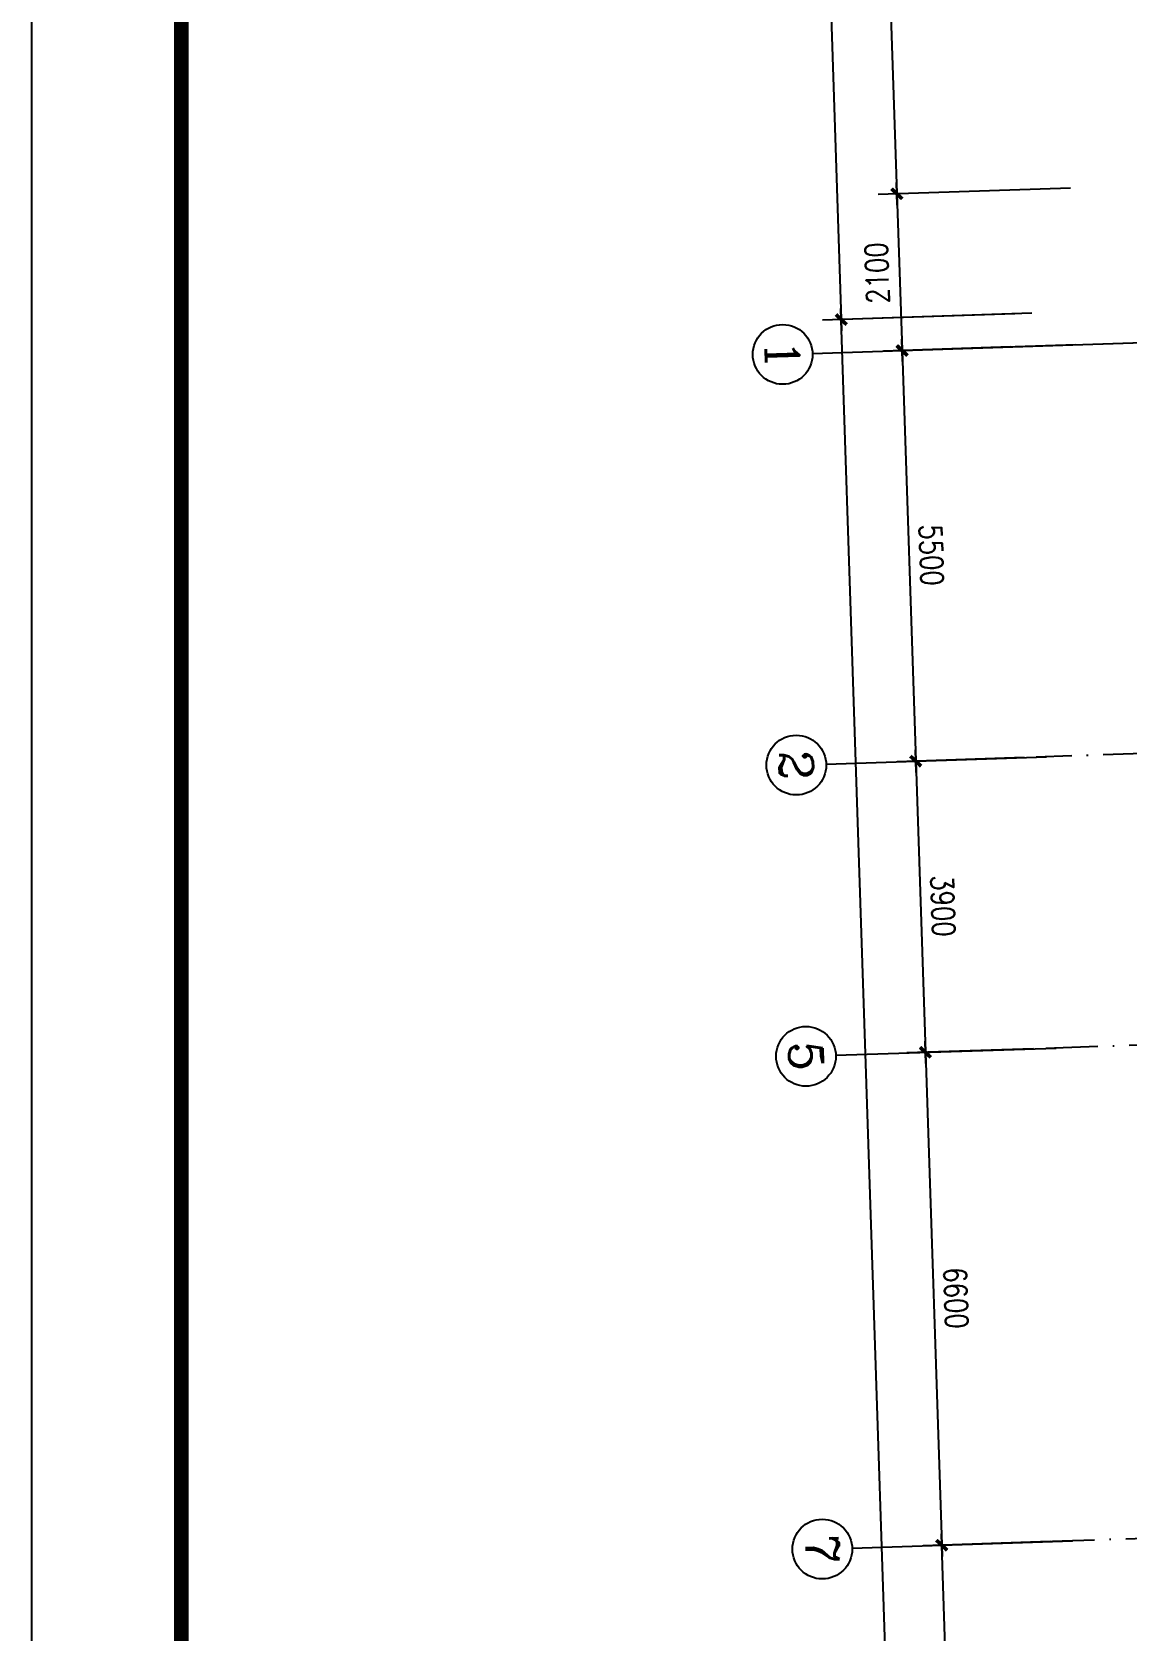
# Model space of a CAD drawing. Extents: x 634182 to 802382, y -1101880 to -864080.
# Drawn here: x 634182 to 648842, y -983810 to -962407 of the extents above; entities that cross this region are included whole.
import ezdxf
from ezdxf.enums import TextEntityAlignment as Align

# ---------------------------------------------------------------- set-up
doc = ezdxf.new("R2010")
doc.units = 0
doc.header["$LTSCALE"] = 1000
doc.header["$MEASUREMENT"] = 0
doc.linetypes.add('DOTE', pattern=[2.42, 2, -0.2, 0.02, -0.2])
doc.layers.get('0').update_dxf_attribs({"linetype": 'CONTINUOUS'})
doc.layers.get('DEFPOINTS').update_dxf_attribs({"linetype": 'CONTINUOUS'})
for name, color, linetype in [('AXIS', 3, 'CONTINUOUS'), ('AXIS_TEXT', 7, 'CONTINUOUS'), ('DOTE', 1, 'DOTE'), ('PUB_DIM', 3, 'CONTINUOUS')]:
    doc.layers.add(name, color=color, linetype=linetype)
doc.styles.add('COMPLEX', font='COMPLEX')
doc.styles.add('DIM_FONT', font='simplex.shx', dxfattribs={"width": 0.8})
doc.dimstyles.new('DIMN', dxfattribs={"dimtxt": 300, "dimasz": 1, "dimexe": 250, "dimexo": 300, "dimgap": 150, "dimtad": 1, "dimdec": 0, "dimzin": 0, "dimdsep": 46, "dimtxsty": 'DIM_FONT', "dimblk": '_DIMX', "dimblk1": '_DIMX', "dimblk2": '_DIMX', "dimcen": 2.5, "dimclrt": 7, "dimadec": 0, "dimazin": 0, "dimtfac": 1, "dimtdec": 0, "dimtix": 1, "dimtmove": 2, "dimatfit": 3, "dimldrblk": '_DIMX', "dimfxl": 0, "dimtolj": 1, "dimtzin": 0, "dimarcsym": 0})

# ---------------------------------------------------------------- blocks, each defined once
blk = doc.blocks.new('_DIMX')
blk.add_line((-150, 0), (150, 0))
at = {"const_width": 50}
blk.add_lwpolyline([(-70, -70), (70, 70)], dxfattribs=at)
blk = doc.blocks.new('*D44')
at = {"color": 0, "linetype": 'ByBlock'}
for p, q in [((647644, -951203), (645070, -951288)), ((645320, -951281), (645761, -964572)), ((648085, -964496), (645511, -964581))]:
    blk.add_line(p, q, dxfattribs=at)
at = {"layer": 'DEFPOINTS', "color": 0, "linetype": 'ByBlock'}
for p in [(647944, -951193), (645761, -964573), (648385, -964486)]:
    blk.add_point(p, dxfattribs=at)
at = {"color": 0, "linetype": 'ByBlock'}
for p, rotation in [((645320, -951280), 91.90274501536094), ((645761, -964573), 271.9027450153609)]:
    blk.add_blockref('_DIMX', p, dxfattribs=dict(at, rotation=rotation))
at = {"color": 7, "linetype": 'ByBlock', "insert": (645241, -957937), "char_height": 300, "attachment_point": 5, "rotation": 91.9027, "style": 'DIM_FONT'}
blk.add_mtext('\\A1;13300', dxfattribs=at)
blk = doc.blocks.new('*D1071')
at = {"color": 0, "linetype": 'ByBlock'}
for p, q in [((647566, -966172), (644767, -966264)), ((646624, -1014708), (645017, -966257)), ((649173, -1014625), (646375, -1014718))]:
    blk.add_line(p, q, dxfattribs=at)
at = {"layer": 'DEFPOINTS', "color": 0, "linetype": 'ByBlock'}
for p in [(645017, -966256), (647866, -966162, -285), (649473, -1014615, -285)]:
    blk.add_point(p, dxfattribs=at)
at = {"color": 0, "linetype": 'ByBlock'}
for p, rotation in [((645017, -966256), 91.90000000000002), ((646624, -1014709), 271.9)]:
    blk.add_blockref('_DIMX', p, dxfattribs=dict(at, rotation=rotation))
at = {"color": 7, "linetype": 'ByBlock', "insert": (646121, -990473), "char_height": 300, "attachment_point": 5, "rotation": 271.9, "style": 'DIM_FONT'}
blk.add_mtext('\\A1;48480', dxfattribs=at)
blk = doc.blocks.new('*D1072')
at = {"color": 0, "linetype": 'ByBlock'}
for p, q in [((648111, -982603), (646112, -982669)), ((646620, -990455), (646362, -982662)), ((648370, -990398), (646370, -990464))]:
    blk.add_line(p, q, dxfattribs=at)
at = {"layer": 'DEFPOINTS', "color": 0, "linetype": 'ByBlock'}
for p in [(648411, -982593), (646362, -982661), (648670, -990388)]:
    blk.add_point(p, dxfattribs=at)
at = {"color": 0, "linetype": 'ByBlock'}
for p, rotation in [((646362, -982661), 91.89999999999998), ((646620, -990456), 271.9)]:
    blk.add_blockref('_DIMX', p, dxfattribs=dict(at, rotation=rotation))
at = {"color": 7, "linetype": 'ByBlock', "insert": (646791, -986548), "char_height": 300, "attachment_point": 5, "rotation": 271.9, "style": 'DIM_FONT'}
blk.add_mtext('\\A1;7800', dxfattribs=at)
blk = doc.blocks.new('_AXISO')
blk.add_circle((0, 0), 0.5)
at = {"layer": 'AXIS_TEXT', "style": 'COMPLEX', "width": 1.041667}
blk.add_attdef('A', text='', height=0.56, dxfattribs=at).set_placement((-0.25, -0.28), (0.25, -0.28), align=Align.FIT)
blk = doc.blocks.new('*D1601')
at = {"color": 0, "linetype": 'ByBlock'}
for p, q in [((648085, -964496), (645511, -964581)), ((645761, -964574), (645831, -966671)), ((648155, -966595), (645581, -966681))]:
    blk.add_line(p, q, dxfattribs=at)
at = {"layer": 'DEFPOINTS', "color": 0, "linetype": 'ByBlock'}
for p in [(648385, -964486), (645831, -966672), (648455, -966585)]:
    blk.add_point(p, dxfattribs=at)
at = {"color": 0, "linetype": 'ByBlock'}
for p, rotation in [((645761, -964573), 91.90484292606516), ((645831, -966672), 271.9048429260652)]:
    blk.add_blockref('_DIMX', p, dxfattribs=dict(at, rotation=rotation))
at = {"color": 7, "linetype": 'ByBlock', "insert": (645496, -965633), "char_height": 300, "attachment_point": 5, "rotation": 91.9048, "style": 'DIM_FONT'}
blk.add_mtext('\\A1;2100', dxfattribs=at)
blk = doc.blocks.new('*D1694')
at = {"color": 0, "linetype": 'ByBlock'}
for p, q in [((646852, -951430), (644277, -951516)), ((644527, -951509), (645017, -966255)), ((647341, -966179), (644767, -966264))]:
    blk.add_line(p, q, dxfattribs=at)
at = {"layer": 'DEFPOINTS', "color": 0, "linetype": 'ByBlock'}
for p in [(647151, -951420), (645017, -966256), (647641, -966169)]:
    blk.add_point(p, dxfattribs=at)
at = {"color": 0, "linetype": 'ByBlock'}
for p, rotation in [((644527, -951508), 91.90247403971276), ((645017, -966256), 271.9024740397128)]:
    blk.add_blockref('_DIMX', p, dxfattribs=dict(at, rotation=rotation))
at = {"color": 7, "linetype": 'ByBlock', "insert": (644472, -958892), "char_height": 300, "attachment_point": 5, "rotation": 91.9025, "style": 'DIM_FONT'}
blk.add_mtext('\\A1;15000', dxfattribs=at)

msp = doc.modelspace()

# ---------------------------------------------------------------- linework, layer by layer
at = {"ltscale": 1500}
msp.add_lwpolyline([(634181.846, -864080.129), (802381.846, -864080.129), (802381.846, -1101880.129), (634181.846, -1101880.129)], close=True, dxfattribs=at)
at = {"ltscale": 1500, "const_width": 200}
msp.add_lwpolyline([(636181.846, -869080.129), (636181.846, -1099880.129), (800381.846, -1099880.129), (800381.846, -869080.129)], close=True, dxfattribs=at)
at = {"layer": 'AXIS'}
for p, q in [((644631.925, -966709.135), (647580.707, -966611.314)), ((644814.278, -972206.112), (647763.06, -972108.29)), ((644943.583, -976103.967), (647892.365, -976006.146)), ((645162.425, -982700.856), (648111.207, -982603.035))]:
    msp.add_line(p, q, dxfattribs=at)
at = {"layer": 'DOTE'}
for p, q in [((647445.568, -966615.797), (670527.432, -965850.093)), ((647845.157, -966602.599), (670527.394, -965848.951)), ((662614.217, -971615.627), (647627.921, -972112.773)), ((660544.73, -975586.424), (647757.227, -976010.629)), ((672592.945, -981790.262), (647976.051, -982607.011))]:
    msp.add_line(p, q, dxfattribs=at)

# ---------------------------------------------------------------- block references
at = {"layer": 'AXIS'}
ref = msp.add_blockref('_AXISO', (644232.145, -966722.398), dxfattribs=dict(at, xscale=800, yscale=800, zscale=800, rotation=271.9))
ref.add_attrib('A', '1', dxfattribs={"layer": 'AXIS_TEXT', "height": 448, "rotation": 271.9, "style": 'COMPLEX', "width": 2.083333}).set_placement((644001.637, -966529.934), (644014.899, -966929.714), align=Align.FIT)
ref = msp.add_blockref('_AXISO', (644414.498, -972219.374), dxfattribs=dict(at, xscale=800, yscale=800, zscale=800, rotation=271.9))
ref.add_attrib('A', '2', dxfattribs={"layer": 'AXIS_TEXT', "height": 448, "rotation": 271.9, "style": 'COMPLEX', "width": 1.339286}).set_placement((644183.99, -972026.91), (644197.252, -972426.691), align=Align.FIT)
ref = msp.add_blockref('_AXISO', (644543.803, -976117.23), dxfattribs=dict(at, xscale=800, yscale=800, zscale=800, rotation=271.9))
ref.add_attrib('A', '5', dxfattribs={"layer": 'AXIS_TEXT', "height": 448, "rotation": 271.9, "style": 'COMPLEX', "width": 1.339286}).set_placement((644313.295, -975924.766), (644326.557, -976324.546), align=Align.FIT)
ref = msp.add_blockref('_AXISO', (644762.624, -982713.494), dxfattribs=dict(at, xscale=800, yscale=800, zscale=800, rotation=271.9))
ref.add_attrib('A', '7', dxfattribs={"layer": 'AXIS_TEXT', "height": 448, "rotation": 271.9, "style": 'COMPLEX', "width": 1.339286}).set_placement((644532.116, -982521.031), (644545.378, -982920.811), align=Align.FIT)

# ---------------------------------------------------------------- dimensions: what is measured, and where the dimension line sits
dim = msp.add_aligned_dim(p1=(648385.259, -964485.763), p2=(648455.074, -966584.929), distance=-2625.606, dimstyle='DIMN', dxfattribs=at)
dim.commit()
dim.dimension.update_dxf_attribs({"geometry": '*D1601', "text_midpoint": (645496.177, -965632.592)})
for base, p1, p2, angle, picture, middle in [((645017.117, -966256.139), (649473.309, -1014614.723, -284.642), (647865.954, -966161.634, -284.642), 271.9, '*D1071', (646120.63, -990472.738)), ((646361.682, -982660.557), (648669.566, -990388.181), (648410.959, -982592.575), 91.9, '*D1072', (646790.821, -986548.413))]:
    dim = msp.add_linear_dim(base=base, p1=p1, p2=p2, angle=angle, dimstyle='DIMN', dxfattribs=at)
    dim.commit()
    dim.dimension.update_dxf_attribs({"geometry": picture, "text_midpoint": middle})
msp.add_aligned_dim(p1=(647580.707, -966611.314), p2=(647763.06, -972108.29), distance=-1750.404, dimstyle='DIMN', dxfattribs=at).render()
for base, p1, p2 in [((646142.924, -976064.181), (647763.06, -972108.29), (647892.365, -976006.146)), ((646361.748, -982660.553), (647892.365, -976006.146), (648111.189, -982602.518))]:
    msp.add_linear_dim(base=base, p1=p1, p2=p2, angle=271.9, dimstyle='DIMN', dxfattribs=at).render()
at = {"layer": 'PUB_DIM'}
dim = msp.add_aligned_dim(p1=(647943.656, -951193.004), p2=(648385.259, -964485.763), distance=-2625.54, dimstyle='DIMN', dxfattribs=at)
dim.commit()
dim.dimension.update_dxf_attribs({"geometry": '*D44', "text_midpoint": (645240.531, -957936.52)})
dim = msp.add_aligned_dim(p1=(647151.376, -951420.343), p2=(647641.278, -966169.028), distance=-2625.54, text='15000', dimstyle='DIMN', dxfattribs=at)
dim.commit()
dim.dimension.update_dxf_attribs({"geometry": '*D1694', "text_midpoint": (644472.4, -958891.808)})

doc.saveas('drawing.dxf')
